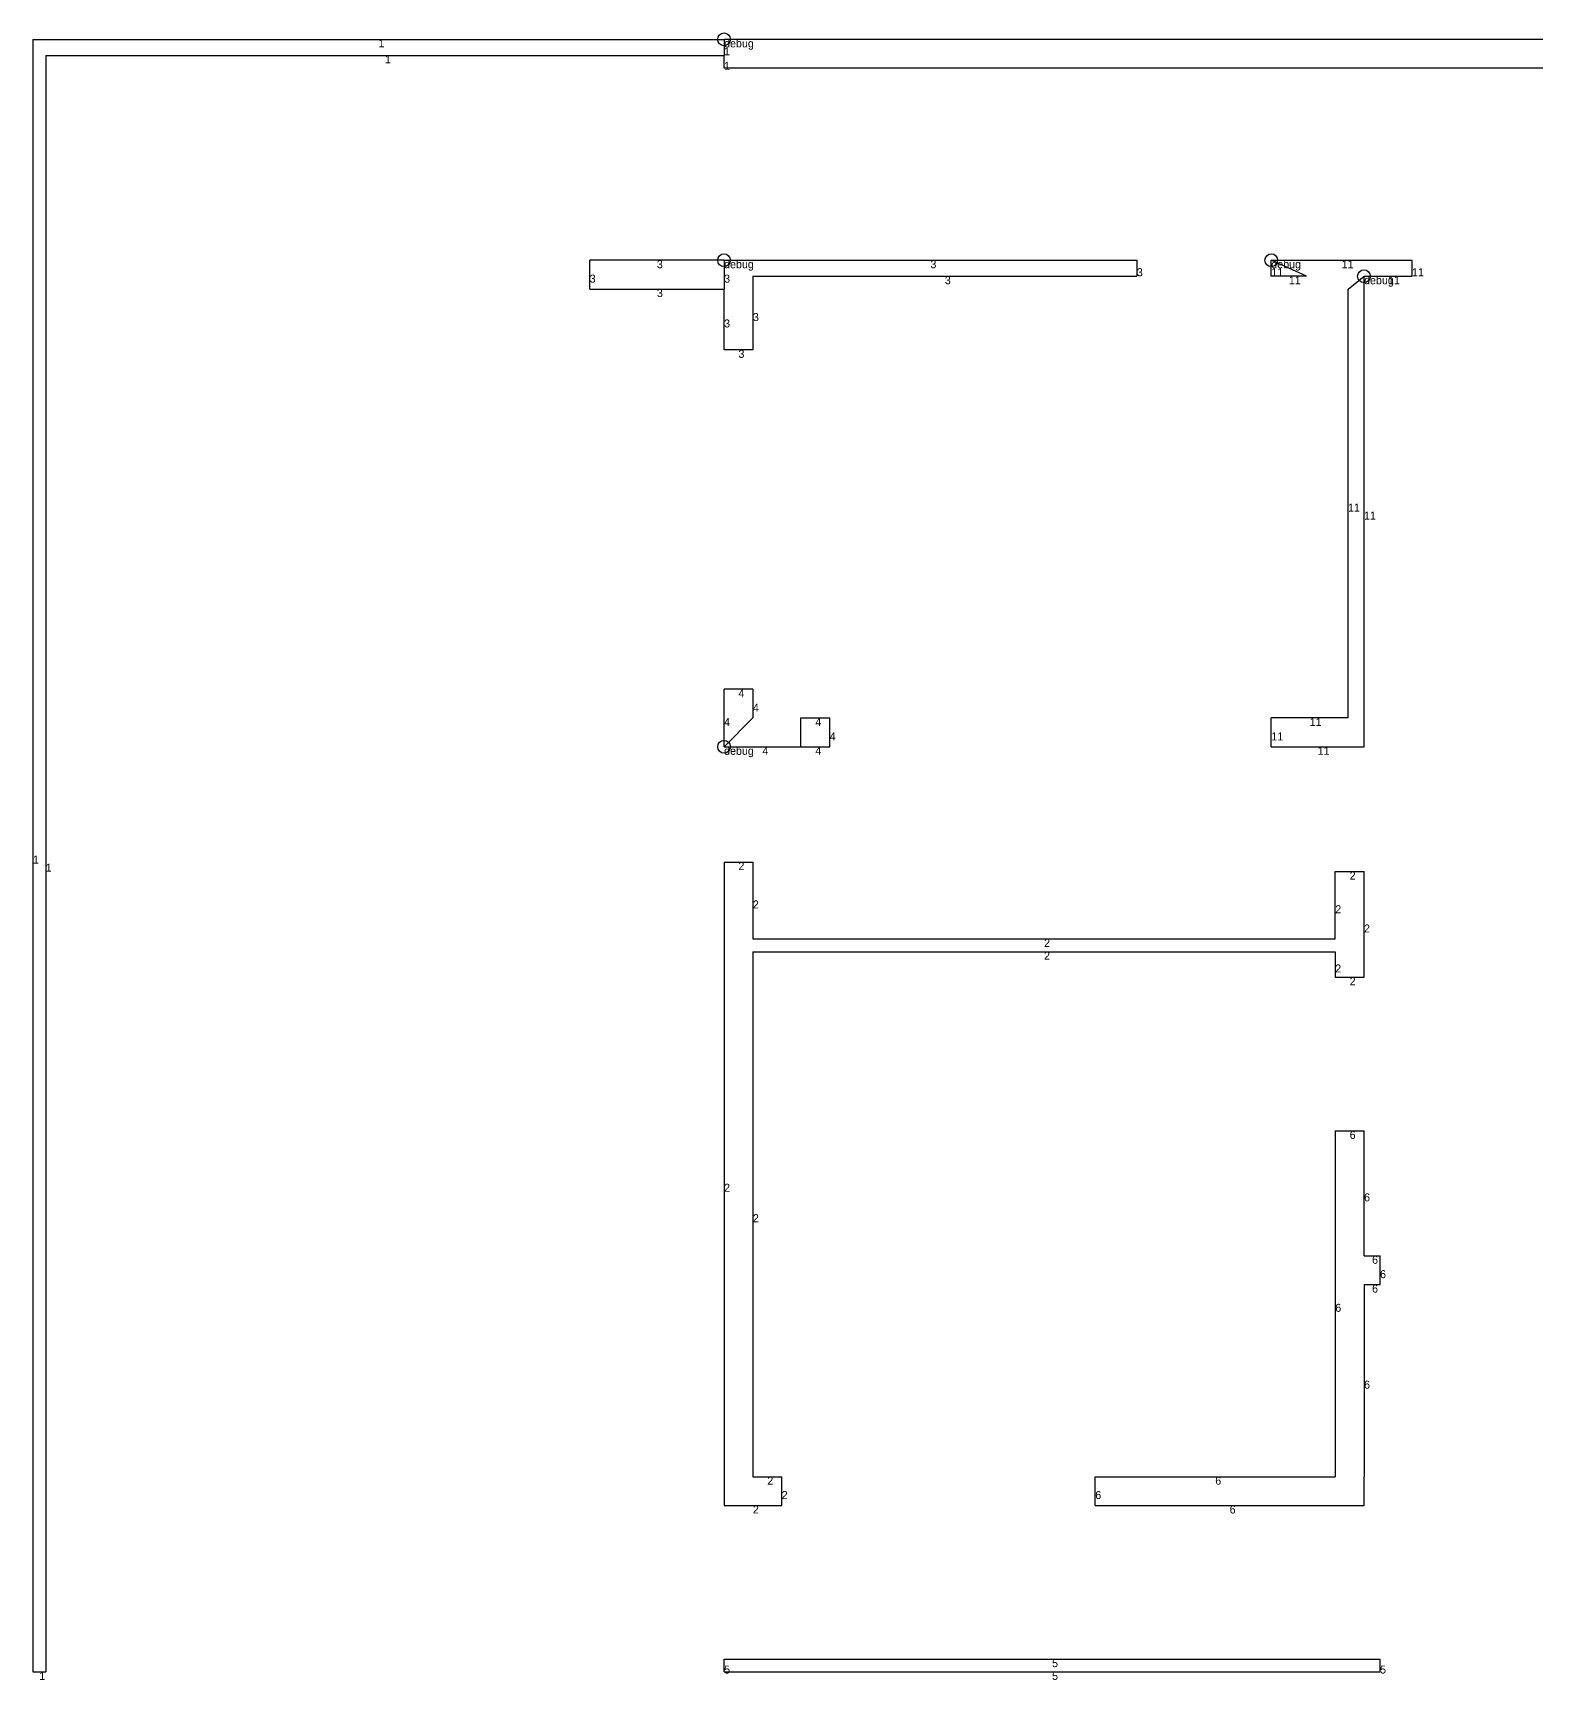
# Model space of a CAD drawing. Header units: metres. Extents: x 314798 to 316770, y 5902 to 6417.
# Drawn here: x 314798 to 315268, y 5902 to 6417 of the extents above; entities that cross this region are included whole.
import ezdxf

# ---------------------------------------------------------------- set-up
doc = ezdxf.new("R2010")
doc.units = ezdxf.units.M
doc.layers.add('WALL_DEBUG', color=7, linetype='Continuous')

msp = doc.modelspace()

# ---------------------------------------------------------------- linework, layer by layer
at = {"layer": 'debug', "color": 2}
for centre in [(315014, 6415), (315014, 6346), (315185, 6346), (315185, 6346), (315185, 6346), (315185, 6346), (315214, 6341), (315214, 6341), (315214, 6341), (315214, 6341), (315014, 6194)]:
    msp.add_circle(centre, 2, dxfattribs=at)
at = {"layer": 'WALL_DEBUG'}
for p, q in [((314798, 6415), (314798, 5905)), ((314798, 6415), (315014, 6415)), ((314798, 6415), (314798, 5905)), ((314798, 6415), (315014, 6415)), ((314798, 6415), (314798, 5905)), ((314798, 6415), (315014, 6415)), ((314798, 6415), (314798, 5905)), ((314798, 6415), (315014, 6415)), ((314798, 6415), (314798, 5905)), ((314798, 6415), (315014, 6415)), ((315697, 6415), (315014, 6415)), ((315014, 6415), (315014, 6410)), ((315697, 6415), (315014, 6415)), ((315697, 6415), (315014, 6415)), ((315697, 6415), (315014, 6415)), ((315697, 6415), (315014, 6415)), ((314802, 6410), (314802, 5905)), ((314802, 6410), (315014, 6410)), ((314802, 6410), (314802, 5905)), ((314802, 6410), (315014, 6410)), ((314802, 6410), (314802, 5905)), ((314802, 6410), (315014, 6410)), ((314802, 6410), (314802, 5905)), ((314802, 6410), (315014, 6410)), ((314802, 6410), (314802, 5905)), ((314802, 6410), (315014, 6410)), ((315014, 6406), (315014, 6410)), ((315014, 6406), (315014, 6410)), ((315014, 6406), (315014, 6410)), ((315014, 6406), (315014, 6410)), ((315014, 6406), (315014, 6410)), ((315697, 6406), (315014, 6406)), ((315697, 6406), (315014, 6406)), ((315697, 6406), (315014, 6406)), ((315697, 6406), (315014, 6406)), ((315697, 6406), (315014, 6406)), ((315014, 6346), (314972, 6346)), ((314972, 6337), (314972, 6346)), ((315014, 6346), (314972, 6346)), ((314972, 6337), (314972, 6346)), ((315014, 6346), (314972, 6346)), ((314972, 6337), (314972, 6346)), ((315014, 6346), (314972, 6346)), ((314972, 6337), (314972, 6346)), ((315014, 6346), (314972, 6346)), ((314972, 6337), (314972, 6346)), ((315014, 6346), (315143, 6346)), ((315014, 6346), (315014, 6337)), ((315014, 6346), (315143, 6346)), ((315014, 6346), (315143, 6346)), ((315014, 6346), (315143, 6346)), ((315014, 6346), (315143, 6346)), ((315143, 6346), (315143, 6341)), ((315143, 6346), (315143, 6341)), ((315143, 6346), (315143, 6341)), ((315143, 6346), (315143, 6341)), ((315143, 6346), (315143, 6341)), ((315185, 6341), (315185, 6346)), ((315185, 6346), (315229, 6346)), ((315196, 6341), (315185, 6346)), ((315185, 6341), (315185, 6346)), ((315185, 6346), (315229, 6346)), ((315196, 6341), (315185, 6346)), ((315185, 6341), (315185, 6346)), ((315185, 6346), (315229, 6346)), ((315196, 6341), (315185, 6346)), ((315185, 6341), (315185, 6346)), ((315185, 6346), (315229, 6346)), ((315196, 6341), (315185, 6346)), ((315185, 6341), (315185, 6346)), ((315185, 6346), (315229, 6346)), ((315229, 6341), (315229, 6346)), ((315229, 6341), (315229, 6346)), ((315229, 6341), (315229, 6346)), ((315229, 6341), (315229, 6346)), ((315229, 6341), (315229, 6346)), ((315023, 6341), (315023, 6318)), ((315023, 6341), (315143, 6341)), ((315023, 6341), (315023, 6318)), ((315023, 6341), (315143, 6341)), ((315023, 6341), (315023, 6318)), ((315023, 6341), (315143, 6341)), ((315023, 6341), (315023, 6318)), ((315023, 6341), (315143, 6341)), ((315023, 6341), (315023, 6318)), ((315023, 6341), (315143, 6341)), ((315196, 6341), (315185, 6341)), ((315196, 6341), (315185, 6341)), ((315196, 6341), (315185, 6341)), ((315196, 6341), (315185, 6341)), ((315196, 6341), (315185, 6341)), ((315209, 6337), (315214, 6341)), ((315209, 6337), (315214, 6341)), ((315209, 6337), (315214, 6341)), ((315209, 6337), (315214, 6341)), ((315214, 6194), (315214, 6341)), ((315214, 6341), (315229, 6341)), ((315214, 6194), (315214, 6341)), ((315214, 6341), (315229, 6341)), ((315214, 6194), (315214, 6341)), ((315214, 6341), (315229, 6341)), ((315214, 6194), (315214, 6341)), ((315214, 6341), (315229, 6341)), ((315214, 6194), (315214, 6341)), ((315214, 6341), (315229, 6341)), ((314972, 6337), (315014, 6337)), ((314972, 6337), (315014, 6337)), ((314972, 6337), (315014, 6337)), ((314972, 6337), (315014, 6337)), ((314972, 6337), (315014, 6337)), ((315014, 6318), (315014, 6337)), ((315014, 6318), (315014, 6337)), ((315014, 6318), (315014, 6337)), ((315014, 6318), (315014, 6337)), ((315014, 6318), (315014, 6337)), ((315209, 6203), (315209, 6337)), ((315209, 6203), (315209, 6337)), ((315209, 6203), (315209, 6337)), ((315209, 6203), (315209, 6337)), ((315209, 6203), (315209, 6337)), ((315023, 6318), (315014, 6318)), ((315023, 6318), (315014, 6318)), ((315023, 6318), (315014, 6318)), ((315023, 6318), (315014, 6318)), ((315023, 6318), (315014, 6318)), ((315023, 6212), (315014, 6212)), ((315014, 6194), (315014, 6212)), ((315023, 6212), (315014, 6212)), ((315014, 6194), (315014, 6212)), ((315023, 6212), (315014, 6212)), ((315014, 6194), (315014, 6212)), ((315023, 6212), (315014, 6212)), ((315014, 6194), (315014, 6212)), ((315023, 6212), (315014, 6212)), ((315014, 6194), (315014, 6212)), ((315023, 6212), (315023, 6203)), ((315023, 6212), (315023, 6203)), ((315023, 6212), (315023, 6203)), ((315023, 6212), (315023, 6203)), ((315023, 6212), (315023, 6203)), ((315023, 6203), (315014, 6194)), ((315023, 6203), (315014, 6194)), ((315023, 6203), (315014, 6194)), ((315023, 6203), (315014, 6194)), ((315038, 6203), (315047, 6203)), ((315038, 6194), (315038, 6203)), ((315038, 6203), (315047, 6203)), ((315038, 6194), (315038, 6203)), ((315038, 6203), (315047, 6203)), ((315038, 6194), (315038, 6203)), ((315038, 6203), (315047, 6203)), ((315038, 6194), (315038, 6203)), ((315038, 6203), (315047, 6203)), ((315047, 6194), (315047, 6203)), ((315047, 6194), (315047, 6203)), ((315047, 6194), (315047, 6203)), ((315047, 6194), (315047, 6203)), ((315047, 6194), (315047, 6203)), ((315185, 6194), (315185, 6203)), ((315209, 6203), (315185, 6203)), ((315185, 6194), (315185, 6203)), ((315209, 6203), (315185, 6203)), ((315185, 6194), (315185, 6203)), ((315209, 6203), (315185, 6203)), ((315185, 6194), (315185, 6203)), ((315209, 6203), (315185, 6203)), ((315185, 6194), (315185, 6203)), ((315209, 6203), (315185, 6203)), ((315014, 6194), (315038, 6194)), ((315038, 6194), (315047, 6194)), ((315038, 6194), (315047, 6194)), ((315038, 6194), (315047, 6194)), ((315038, 6194), (315047, 6194)), ((315038, 6194), (315047, 6194)), ((315185, 6194), (315214, 6194)), ((315185, 6194), (315214, 6194)), ((315185, 6194), (315214, 6194)), ((315185, 6194), (315214, 6194)), ((315185, 6194), (315214, 6194)), ((315014, 6158), (315014, 5957)), ((315014, 6158), (315023, 6158)), ((315014, 6158), (315014, 5957)), ((315014, 6158), (315023, 6158)), ((315014, 6158), (315014, 5957)), ((315014, 6158), (315023, 6158)), ((315014, 6158), (315014, 5957)), ((315014, 6158), (315023, 6158)), ((315014, 6158), (315014, 5957)), ((315014, 6158), (315023, 6158)), ((315023, 6158), (315023, 6134)), ((315023, 6158), (315023, 6134)), ((315023, 6158), (315023, 6134)), ((315023, 6158), (315023, 6134)), ((315023, 6158), (315023, 6134)), ((315205, 6134), (315205, 6155)), ((315205, 6155), (315214, 6155)), ((315205, 6134), (315205, 6155)), ((315205, 6155), (315214, 6155)), ((315205, 6134), (315205, 6155)), ((315205, 6155), (315214, 6155)), ((315205, 6134), (315205, 6155)), ((315205, 6155), (315214, 6155)), ((315205, 6134), (315205, 6155)), ((315205, 6155), (315214, 6155)), ((315214, 6122), (315214, 6155)), ((315214, 6122), (315214, 6155)), ((315214, 6122), (315214, 6155)), ((315214, 6122), (315214, 6155)), ((315214, 6122), (315214, 6155)), ((315023, 6134), (315205, 6134)), ((315023, 6134), (315205, 6134)), ((315023, 6134), (315205, 6134)), ((315023, 6134), (315205, 6134)), ((315023, 6134), (315205, 6134)), ((315023, 6130), (315023, 5966)), ((315023, 6130), (315205, 6130)), ((315023, 6130), (315023, 5966)), ((315023, 6130), (315205, 6130)), ((315023, 6130), (315023, 5966)), ((315023, 6130), (315205, 6130)), ((315023, 6130), (315023, 5966)), ((315023, 6130), (315205, 6130)), ((315023, 6130), (315023, 5966)), ((315023, 6130), (315205, 6130)), ((315205, 6130), (315205, 6122)), ((315205, 6130), (315205, 6122)), ((315205, 6130), (315205, 6122)), ((315205, 6130), (315205, 6122)), ((315205, 6130), (315205, 6122)), ((315205, 6122), (315214, 6122)), ((315205, 6122), (315214, 6122)), ((315205, 6122), (315214, 6122)), ((315205, 6122), (315214, 6122)), ((315205, 6122), (315214, 6122)), ((315205, 6074), (315214, 6074)), ((315205, 6074), (315205, 5966)), ((315205, 6074), (315214, 6074)), ((315205, 6074), (315205, 5966)), ((315205, 6074), (315214, 6074)), ((315205, 6074), (315205, 5966)), ((315205, 6074), (315214, 6074)), ((315205, 6074), (315205, 5966)), ((315205, 6074), (315214, 6074)), ((315205, 6074), (315205, 5966)), ((315214, 6035), (315214, 6074)), ((315214, 6035), (315214, 6074)), ((315214, 6035), (315214, 6074)), ((315214, 6035), (315214, 6074)), ((315214, 6035), (315214, 6074)), ((315214, 6035), (315219, 6035)), ((315214, 6035), (315219, 6035)), ((315214, 6035), (315219, 6035)), ((315214, 6035), (315219, 6035)), ((315214, 6035), (315219, 6035)), ((315219, 6026), (315219, 6035)), ((315219, 6026), (315219, 6035)), ((315219, 6026), (315219, 6035)), ((315219, 6026), (315219, 6035)), ((315219, 6026), (315219, 6035)), ((315214, 6026), (315219, 6026)), ((315214, 6026), (315214, 5966)), ((315214, 6026), (315219, 6026)), ((315214, 6026), (315214, 5966)), ((315214, 6026), (315219, 6026)), ((315214, 6026), (315214, 5966)), ((315214, 6026), (315219, 6026)), ((315214, 6026), (315214, 5966)), ((315214, 6026), (315219, 6026)), ((315214, 6026), (315214, 5966)), ((315023, 5966), (315032, 5966)), ((315023, 5966), (315032, 5966)), ((315023, 5966), (315032, 5966)), ((315023, 5966), (315032, 5966)), ((315023, 5966), (315032, 5966)), ((315032, 5957), (315032, 5966)), ((315032, 5957), (315032, 5966)), ((315032, 5957), (315032, 5966)), ((315032, 5957), (315032, 5966)), ((315032, 5957), (315032, 5966)), ((315130, 5957), (315130, 5966)), ((315130, 5966), (315205, 5966)), ((315130, 5957), (315130, 5966)), ((315130, 5966), (315205, 5966)), ((315130, 5957), (315130, 5966)), ((315130, 5966), (315205, 5966)), ((315130, 5957), (315130, 5966)), ((315130, 5966), (315205, 5966)), ((315130, 5957), (315130, 5966)), ((315130, 5966), (315205, 5966)), ((315214, 5957), (315214, 5966)), ((315214, 5957), (315214, 5966)), ((315214, 5957), (315214, 5966)), ((315214, 5957), (315214, 5966)), ((315014, 5957), (315032, 5957)), ((315014, 5957), (315032, 5957)), ((315014, 5957), (315032, 5957)), ((315014, 5957), (315032, 5957)), ((315014, 5957), (315032, 5957)), ((315130, 5957), (315214, 5957)), ((315130, 5957), (315214, 5957)), ((315130, 5957), (315214, 5957)), ((315130, 5957), (315214, 5957)), ((315130, 5957), (315214, 5957)), ((315014, 5905), (315014, 5909)), ((315014, 5909), (315219, 5909)), ((315014, 5905), (315014, 5909)), ((315014, 5909), (315219, 5909)), ((315014, 5905), (315014, 5909)), ((315014, 5909), (315219, 5909)), ((315014, 5905), (315014, 5909)), ((315014, 5909), (315219, 5909)), ((315014, 5905), (315014, 5909)), ((315014, 5909), (315219, 5909)), ((315219, 5905), (315219, 5909)), ((315219, 5905), (315219, 5909)), ((315219, 5905), (315219, 5909)), ((315219, 5905), (315219, 5909)), ((315219, 5905), (315219, 5909)), ((314798, 5905), (314802, 5905)), ((314798, 5905), (314802, 5905)), ((314798, 5905), (314802, 5905)), ((314798, 5905), (314802, 5905)), ((314798, 5905), (314802, 5905)), ((315014, 5905), (315219, 5905)), ((315014, 5905), (315219, 5905)), ((315014, 5905), (315219, 5905)), ((315014, 5905), (315219, 5905)), ((315014, 5905), (315219, 5905))]:
    msp.add_line(p, q, dxfattribs=at)

# ---------------------------------------------------------------- texts
at = {"layer": 'comp_debug_text', "char_height": 2.5, "attachment_point": 1}
for s, insert in [('1', (314906, 6415)), ('1', (315014, 6412.5)), ('1', (314908, 6410)), ('1', (315014, 6408)), ('3', (314993, 6346)), ('3', (315078.5, 6346)), ('11', (315207, 6346)), ('3', (314972, 6341.5)), ('3', (315014, 6341.5)), ('3', (315083, 6341)), ('3', (315143, 6343.5)), ('11', (315185, 6343.5)), ('11', (315190.5, 6341)), ('11', (315221.5, 6341)), ('11', (315229, 6343.5)), ('3', (314993, 6337)), ('3', (315023, 6329.5)), ('3', (315014, 6327.5)), ('3', (315018.5, 6318)), ('11', (315209, 6270)), ('11', (315214, 6267.5)), ('4', (315018.5, 6212)), ('4', (315023, 6207.5)), ('4', (315014, 6203)), ('4', (315042.5, 6203)), ('11', (315197, 6203)), ('4', (315047, 6198.5)), ('11', (315185, 6198.5)), ('4', (315026, 6194)), ('4', (315042.5, 6194)), ('11', (315199.5, 6194)), ('1', (314798, 6160)), ('1', (314802, 6157.5)), ('2', (315018.5, 6158)), ('2', (315209.5, 6155)), ('2', (315023, 6146)), ('2', (315205, 6144.5)), ('2', (315214, 6138.5)), ('2', (315114, 6134)), ('2', (315114, 6130)), ('2', (315205, 6126)), ('2', (315209.5, 6122)), ('6', (315209.5, 6074)), ('2', (315014, 6057.5)), ('6', (315214, 6054.5)), ('2', (315023, 6048)), ('6', (315216.5, 6035)), ('6', (315219, 6030.5)), ('6', (315216.5, 6026)), ('6', (315205, 6020)), ('6', (315214, 5996)), ('2', (315027.5, 5966)), ('6', (315167.5, 5966)), ('2', (315032, 5961.5)), ('6', (315130, 5961.5)), ('2', (315023, 5957)), ('6', (315172, 5957)), ('5', (315014, 5907)), ('5', (315116.5, 5909)), ('5', (315219, 5907)), ('1', (314800, 5905)), ('5', (315116.5, 5905))]:
    msp.add_mtext(s, dxfattribs=dict(at, insert=insert))
at = {"layer": 'debug', "char_height": 2.5, "attachment_point": 1}
for insert in [(315014, 6415), (315014, 6346), (315185, 6346), (315185, 6346), (315185, 6346), (315185, 6346), (315214, 6341), (315214, 6341), (315214, 6341), (315214, 6341), (315014, 6194)]:
    msp.add_mtext('debug', dxfattribs=dict(at, insert=insert))

doc.saveas('drawing.dxf')
